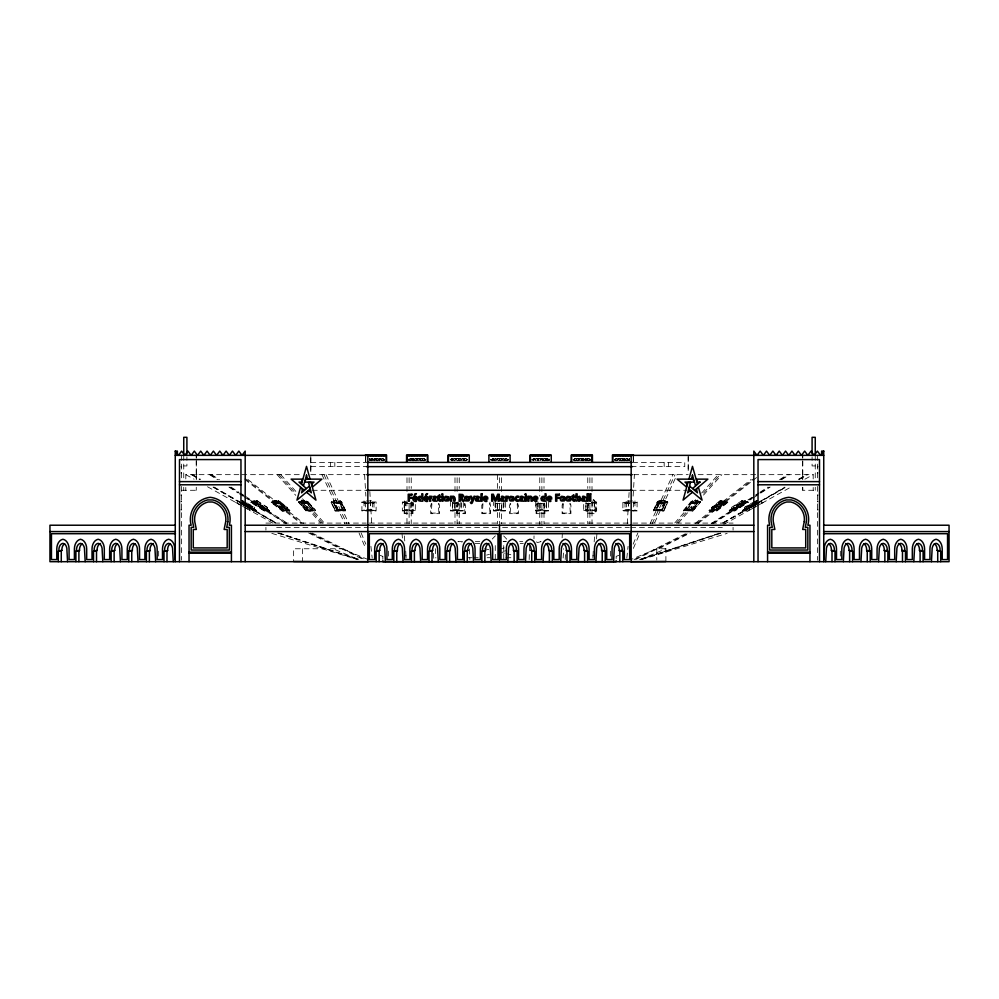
<?xml version="1.0" encoding="UTF-8"?>
<svg xmlns="http://www.w3.org/2000/svg" width="999" height="999" viewBox="0 0 999 999"><rect width="100%" height="100%" fill="white"/><g stroke="black" fill="none" stroke-linecap="round" stroke-linejoin="round"><path stroke-width="0.75" stroke-dasharray="5 3.75" d="M185.789 490.284L185.802 487.437M185.814 478.921L185.814 474.662L238.798 474.662M181.618 490.284L196.266 490.284L196.266 487.437M196.279 478.921L196.279 474.662L199.675 474.662M310.776 471.69L310.801 455.344L310.801 472.052M802.697 474.662L802.721 459.802M802.734 458.316L802.734 455.344L802.734 479.645M529.17 559.577L529.545 545.566M533.966 538.773L534.04 535.889M562.125 537.787L562.375 533.116M563.161 558.016L563.661 548.676M565.197 559.577L565.534 553.346M627.272 523.713L629.158 491.52M633.129 496.128L634.39 474.662M592.869 558.104L593.094 555.157M594.168 541.883L594.88 533.041M596.515 538.936L596.99 533.041M626.81 558.104L628.071 546.303M331.131 502.322L341.421 501.96L345.354 510.914L335.127 510.914L331.131 502.322L341.371 502.322L345.354 510.914M345.567 510.676L341.633 501.71L331.343 502.085L341.571 502.085L345.567 510.676L335.339 510.676L331.181 501.96M333.654 503.359L333.716 500.861L339.86 500.861C342.307 506.281 346.94 512.687 336.788 510.102L333.654 503.359L339.797 503.359L342.932 510.102M333.866 503.121L333.916 500.624L340.06 500.624C342.52 506.043 347.153 512.437 337 509.852L333.866 503.121L340.01 503.121L343.144 509.852M335.127 510.914L345.417 510.539M335.339 510.676L331.393 501.71M336.788 510.102L337.05 507.367L333.916 500.624M339.797 503.359L339.86 500.861M340.01 503.121L340.06 500.624M369.68 459.24L369.68 458.354M371.728 458.354L369.78 460.889M371.616 460.889L371.453 459.777L369.78 459.053M372.602 458.354L372.29 459.003L372.327 458.354M372.327 460.664L374.413 458.591L372.427 460.889M374.263 460.889L374.101 459.777L372.327 458.828M374.975 459.24L374.975 458.354M377.023 458.354C375.137 461.438 374.737 460.402 376.748 458.354M376.91 460.889L377.023 460.189M377.897 458.354L377.585 459.003L377.622 458.354M379.57 460.889L379.395 459.777L377.622 458.828M380.269 458.354L380.269 459.24M382.317 458.354C381.606 460.477 379.258 461.151 382.043 458.354M382.317 460.189L382.217 460.889M382.917 458.354L383.191 459.652L384.69 460.189M410.239 458.354L409.965 459.652L408.304 460.377M410.139 460.889L410.239 460.189M411.113 458.354L410.801 459.003L410.839 458.354M410.839 460.664L412.924 458.591L410.951 460.889M412.787 460.889L412.612 459.777L410.839 458.828M413.499 459.24L413.499 458.354M415.534 458.354L413.598 460.889M415.434 460.889L415.534 460.189M416.421 458.354L416.108 459.003L416.146 458.354M418.082 460.889L417.919 459.777L416.146 458.828M418.793 458.354L419.068 459.652L420.729 460.377M420.841 458.354C420.129 460.477 417.769 461.151 420.567 458.354M420.841 460.189L420.729 460.889M421.441 458.354L423.376 460.889M423.489 460.664L421.715 458.354M424.363 458.354L424.051 459.003L424.088 458.354M451.748 458.354L450.724 459.927L451.635 460.377M451.635 460.889L451.748 460.189M452.622 458.354L452.31 459.003L452.347 458.354M454.283 460.889L454.12 459.777L452.347 458.828M454.995 458.354C455.706 460.477 458.066 461.151 455.269 458.354M457.043 458.354C456.331 460.477 453.971 461.151 456.768 458.354M457.642 458.354L459.59 460.889M459.69 460.664L457.917 458.354M460.289 458.354C461.001 460.477 463.361 461.151 460.564 458.354M460.289 460.664L462.375 458.591L460.402 460.889M464.885 460.889L462.937 458.354M464.985 458.354L463.049 460.889M464.985 460.664L463.211 458.354M467.145 459.627L465.596 458.354M465.596 458.766L465.871 458.354M492.582 458.354L492.307 459.652L490.809 460.189M492.47 460.889L492.307 459.777L490.809 459.24M493.456 458.354L493.144 459.003L493.181 458.354M493.181 460.664L495.267 458.591L493.281 460.889M495.117 460.889L494.955 459.777L493.181 458.828M495.791 459.003C498.376 459.403 497.577 461.963 495.829 458.354M497.877 458.354C497.165 460.477 494.805 461.151 497.602 458.354M498.476 458.354L500.412 460.889M500.524 460.664L498.751 458.354M501.123 458.354C501.835 460.477 504.195 461.151 501.398 458.354M501.086 460.427L503.209 458.591L501.236 460.889M505.719 460.889L503.771 458.354M505.819 458.354L503.883 460.889M505.819 460.664L503.733 459.003M506.693 458.354L506.393 459.003L506.418 458.354M531.967 459.777L533.778 458.591L531.967 460.189M533.641 460.889L533.466 459.777L531.967 459.24M534.315 459.003C536.9 459.403 536.101 461.963 534.34 458.354M536.388 458.354C535.676 460.477 533.329 461.151 536.113 458.354M537 458.354L538.936 460.889M539.048 460.664L537.275 458.354M539.647 458.354C540.359 460.477 542.707 461.151 539.922 458.354M541.695 458.354C540.983 460.477 538.623 461.151 541.421 458.354M544.23 460.889L542.295 458.354M544.343 458.354L542.395 460.889M544.343 460.664L542.257 459.003M545.217 458.354L544.905 459.003L544.942 458.354M544.942 460.189L545.042 460.889M544.942 460.601L546.715 458.354M546.99 458.766L545.042 460.377M546.878 460.889L546.715 459.777L544.942 458.828M549.537 460.377L547.864 459.652L547.589 458.354M574.912 458.354L574.637 459.652L573.139 460.189M574.8 460.889L574.637 459.777L573.139 459.24M575.511 458.354L577.459 460.889M577.559 460.664L575.786 458.354M578.159 458.354C578.871 460.477 581.231 461.151 578.433 458.354M579.932 458.354L578.121 460.839L578.159 460.189M580.806 458.354L582.754 460.889M582.854 458.354L580.918 460.889M582.854 460.664L581.081 458.354M583.741 458.354L583.428 459.003L583.466 458.354M583.466 460.189L583.566 460.889M583.566 460.377L585.539 458.591L585.501 459.24M585.402 460.889L585.239 459.777L583.466 458.828M588.049 460.889L586.113 458.354M588.161 458.354L586.213 460.889M588.161 460.664L586.076 459.003M589.035 458.354L588.723 459.003L588.761 458.354M588.761 460.189L588.861 460.889M615.971 460.889L615.809 459.777L614.31 459.24M616.683 458.354C617.394 460.477 619.742 461.151 616.957 458.354M618.618 459.053L616.645 460.839L616.683 460.189M618.731 459.24L618.731 458.354M619.33 458.354L621.266 460.889M621.378 458.354L619.43 460.889M621.378 460.664L619.605 458.354M622.252 458.354L621.94 459.003L621.977 458.354M621.977 460.189L622.09 460.889M622.09 460.377L624.063 458.591L624.025 459.24M621.977 458.828L623.751 459.777L623.925 460.889M626.573 460.889L624.625 458.354M626.673 458.354L624.737 460.889M626.673 460.664L624.587 459.003M627.547 458.354L627.247 459.003L627.272 458.354M627.384 460.889L629.358 458.591L629.32 459.24M629.22 460.889L629.045 459.777L627.272 458.828M306.044 510.964L298.439 502.01L307.617 502.01L315.322 510.589L306.044 510.964L315.222 510.964M312.762 507.667L312.662 510.152L307.155 510.152L301.099 503.409L301.411 500.674L306.918 500.674L312.962 507.417L312.862 509.915L307.255 509.777L307.255 507.667L301.198 500.924L306.705 500.924L315.534 510.352L307.817 501.773L298.651 501.773L306.356 510.352L315.534 510.352M312.662 510.152L306.606 503.409L306.705 500.924M307.817 501.773L298.539 502.135M315.434 510.726L306.356 510.352M307.155 510.152L307.467 507.417L301.411 500.674M278.871 502.135L271.378 502.135L279.008 501.773L289.922 510.352L289.56 510.964L282.068 510.964L271.166 502.372L278.808 502.01L289.772 510.726L282.28 510.726L271.316 502.01M273.976 503.409L274.325 500.674L278.821 500.674L287.387 507.417L287.025 510.152L282.53 510.152L273.976 503.409L278.471 503.409L287.025 510.152M271.166 502.372L279.008 501.773M278.471 503.409L278.821 500.674M282.068 510.964L289.71 510.589M282.28 510.726L289.922 510.352M282.53 510.152L282.892 507.417L274.325 500.674M633.141 544.168L637.861 532.966M633.378 548.376L639.972 532.966M653.433 510.676L657.367 501.71L667.607 501.71L657.429 502.085L653.433 510.676L663.661 510.676L667.819 501.96L657.579 501.96L653.583 510.539L663.873 510.914L667.819 501.96M653.646 510.914L657.579 501.96M658.94 500.624C656.48 506.043 651.847 512.437 662 509.852L665.134 503.121L665.084 500.624L658.94 500.624L658.99 503.121L655.856 509.852M659.14 500.861C656.693 506.281 652.06 512.687 662.212 510.102L665.346 503.359L665.284 500.861L659.14 500.861L659.203 503.359L656.068 510.102M650.037 523.838L672.951 474.662M652.122 523.838L675.024 474.662M654.682 522.639L677.035 474.662M665.084 500.624L661.95 507.367L662.212 510.102M665.284 500.861L662.15 507.604L662.15 509.727L656.018 509.727L659.14 502.984L665.284 502.984L662.15 509.727M663.661 510.676L667.607 501.71M371.728 460.601L369.78 459.465L369.955 458.354M371.453 458.354L369.68 460.664M376.91 460.377L375.075 459.465L375.249 458.354M377.734 460.889L379.67 458.354M383.029 460.889L384.69 459.652M409.965 458.354L409.965 459.24L408.304 459.965M415.434 460.377L413.598 459.465L413.761 458.354M415.259 458.354L413.499 460.664M416.246 460.889L418.194 458.354M421.541 460.889L423.489 458.354M424.2 460.889L425.861 459.652M451.473 458.354L450.724 459.515L451.748 460.601M452.447 460.889L454.395 458.354M457.754 460.889L459.69 458.354M464.71 458.354L462.937 460.664M465.696 460.889L467.145 459.802M492.307 458.354L492.307 459.24L490.809 459.777M498.588 460.889L500.524 458.354M505.544 458.354L503.771 460.664M506.53 460.889L508.191 459.652M537.1 460.889L539.048 458.354M544.068 458.354L542.295 460.664M549.537 459.965L547.864 459.24L547.864 458.354M547.702 460.889L549.537 459.465M574.637 458.354L574.637 459.24L573.139 459.777M575.624 460.889L577.559 458.354M582.579 458.354L580.806 460.664M583.466 460.601L585.402 459.053M587.887 458.354L586.113 460.664M588.761 460.601L590.696 459.053M621.103 458.354L619.33 460.664M621.977 460.601L623.925 459.053M626.398 458.354L624.625 460.664M250.799 502.372L256.493 501.773L269.668 510.726L264.373 510.726L250.986 502.01L256.281 502.01L269.455 510.964L264.161 510.964L250.799 502.372L256.106 502.372L269.455 510.964M264.161 509.915L253.671 503.171L253.858 500.674L257.03 500.674L267.52 507.417L267.133 510.152L263.961 510.152L264.335 507.417M256.643 503.409L256.83 500.924L253.646 500.924L253.471 503.409L256.643 503.409L267.133 510.152M257.03 500.674L256.855 503.171L253.671 503.171M264.161 510.964L269.842 510.352M242.582 503.409L242.982 500.674L241.346 500.674M247.839 504.42L253.034 507.417L252.635 510.152L254.27 510.152L254.683 507.417L244.28 501.423M244.805 505.956L253.496 510.964L256.431 510.589M240.047 502.859L253.709 510.726L256.643 510.352L253.496 510.964M235.539 502.36L250.961 510.939M237.387 503.384L237.6 500.899L249.713 507.642L249.5 510.127M380.544 458.354L380.382 459.465L382.217 460.377M383.191 458.354L383.191 459.24L384.69 459.777M419.068 458.354L420.879 460.427M549.537 459.053L547.589 460.664M578.271 460.377L579.932 459.652L580.207 458.354M588.861 460.377L590.696 459.465M616.783 460.377L618.618 459.465L618.456 458.354M629.22 459.053L627.272 460.664M686.238 507.667L686.338 510.152L691.845 510.152L697.901 503.409L697.589 500.674L692.082 500.674L686.038 507.417L686.138 509.915L691.745 509.777L691.745 507.667M683.466 510.352L691.183 501.773L700.349 501.773L692.644 510.352L683.466 510.352L692.744 510.726L700.561 502.01L692.956 510.964L683.678 510.589L692.956 510.964M683.566 510.726L692.295 500.924L697.801 500.924L697.801 503.034L691.645 509.915M683.778 510.964L691.483 502.372L700.661 502.372M674.762 522.939L696.478 498.801M701.648 493.056L718.206 474.662M686.338 510.152L692.394 503.409L697.901 503.409M676.66 522.939L697.352 499.95M703.558 493.056L720.104 474.662M697.589 500.674L691.533 507.417L691.845 510.152M678.333 523.039L698.388 500.761M703.496 495.079L721.865 474.662M492.295 538.998L495.379 535.814M720.179 500.674L711.613 507.417L711.975 510.152L716.47 510.152L725.024 503.409L724.675 500.674L720.179 500.674L720.529 503.409L725.024 503.409M724.887 503.034L720.391 503.034L711.763 509.915L716.32 509.777L724.887 503.034L724.887 500.924L720.391 500.924L711.825 507.667L711.825 509.777M727.684 502.01L716.72 510.726L709.228 510.726L720.192 502.01L727.834 502.372L716.932 510.964L709.44 510.964L709.078 510.352L719.992 501.773L727.622 502.135L720.129 502.135M709.44 510.964L720.341 502.372L727.834 502.372M711.975 510.152L720.529 503.409M724.675 500.674L716.108 507.417L716.47 510.152M724.887 500.924L716.32 507.667L716.32 509.777M716.258 509.915L724.824 503.171L720.329 503.171M709.078 510.352L716.57 510.352L727.484 501.773M695.279 523.326L751.148 479.445M696.877 523.326L753.958 478.484M698.264 523.339L751.698 481.356M752.909 480.394L756.555 477.534M384.69 459.24L382.917 460.664M425.861 459.24L424.088 460.664M508.191 459.24L506.418 460.664M614.31 459.777L615.809 459.24L615.809 458.354M614.31 460.189L615.809 459.652L616.083 458.354M734.839 509.915L745.329 503.171L745.142 500.674L741.97 500.674L731.48 507.417L731.867 510.152L735.039 510.152L734.665 507.417M731.867 510.152L742.357 503.409L745.529 503.409L745.354 500.924L742.17 500.924L731.693 507.667L731.693 509.777M729.158 510.352L742.507 501.773L747.814 501.773L748.201 502.372L734.839 510.964L729.357 510.589L742.719 502.01L748.014 502.01L734.627 510.726L729.158 510.352L734.452 510.352L747.814 501.773M729.332 510.726L745.142 500.674M729.545 510.964L742.894 502.372L748.201 502.372M745.354 500.924L731.655 509.915L734.864 509.777L745.354 503.034L742.17 503.034L742.17 500.924M711.088 523.588L753.733 496.228M755.032 495.392L758.903 492.907M760.202 492.082L767.956 487.1M779.582 479.645L787.337 474.662M712.262 523.588L758.79 493.731M760.077 492.907L769.13 487.1M780.756 479.645L788.511 474.662M713.236 523.563L752.16 498.588M753.446 497.764L770.167 487.037M781.73 479.62L789.447 474.662M754.72 501.423L744.317 507.417L744.73 510.152L746.365 510.152L745.966 507.417L751.161 504.42M757.866 500.924L756.218 500.924L744.53 507.667L744.53 509.777M752.459 503.671L756.355 501.423M751.373 504.67L746.166 507.667L746.166 509.777L744.517 509.915L756.218 503.034L757.866 503.034L745.104 510.352L742.357 510.352L742.769 510.964L745.504 510.964L754.195 505.956M752.672 503.921L756.568 501.673M742.357 510.352L754.769 503.196M754.72 503.546L744.317 509.54L745.966 509.54M753.733 504.158L742.557 510.726L745.291 510.726L758.953 502.859M754.969 503.571L757.467 502.01M742.769 510.964L753.933 504.52M755.182 503.808L757.667 502.372M744.73 510.152L757.654 502.797L756.018 502.797L756.018 500.674L757.654 500.674M742.569 510.589L745.304 510.589L751.51 507.017M752.759 506.306L756.48 504.158M755.444 505.244L759.165 503.096M722.639 522.902L759.165 501.898M760.514 501.123L784.864 487.112M798.388 479.333L806.505 474.662M723.313 522.902L754.432 505.007M755.781 504.233L785.539 487.112M799.063 479.333L807.18 474.662M723.588 522.989L751.211 507.105M752.547 506.331L756.58 504.02M757.916 503.246L786.113 487.025M799.537 479.308L807.592 474.662M723.713 524.487L791.495 486.75M804.907 479.195L813.186 474.662L813.186 478.921M634.065 559.577L687.012 532.966M635.689 559.577L688.835 532.929M658.753 548.763L690.396 532.942M665.896 561.475L665.896 548.763L640.322 559.577L720.766 533.016M665.896 548.763L656.78 548.763L630.819 559.577M618.831 555.344L616.158 556.381L616.158 560.739M467.145 459.39L465.596 460.664M639.497 559.577L719.842 533.016M640.983 559.577L721.453 533.016M641.483 559.577L727.172 533.366M501.623 548.576L504.183 547.927M486.563 555.082L489.435 554.37M536.738 542.719L541.071 541.645L536.763 541.645M503.009 551.436L505.806 550.749M310.801 462.387L366.396 462.387M632.604 462.387L684.752 462.387L684.752 466.633L632.604 466.633M183.741 465.934L186.913 465.934L186.913 456.868M815.259 465.934L812.087 465.934L812.087 456.868M180.981 466.308L181.618 466.308M817.382 466.308L818.019 466.308M310.801 466.633L366.396 466.633M180.981 466.908L181.618 466.908M817.382 466.908L818.019 466.908M180.981 472.627L181.618 472.627M817.382 472.627L818.019 472.627M180.981 473.201L181.618 473.201M817.382 473.201L818.019 473.201M241.721 474.662L300.824 474.662M310.764 474.662L365.284 474.662M633.716 474.662L688.236 474.662M698.176 474.662L757.279 474.662M760.202 474.662L813.186 474.662M312.262 490.284L367.832 490.284M631.168 490.284L686.738 490.284M802.734 487.437L802.734 490.284L817.382 490.284M180.981 494.892L181.618 494.892M817.382 494.892L818.019 494.892M180.981 495.504L181.618 495.504M817.382 495.504L818.019 495.504M241.134 500.924L242.782 500.924L254.47 507.667L254.47 509.777M274.113 503.034L278.609 503.034L287.237 509.915L282.68 509.777L274.113 503.034L274.113 500.924L278.609 500.924L287.175 507.667L287.175 509.777M366.583 500.899L374.001 500.899L374.001 510.139L366.583 510.139M632.417 500.899L624.999 500.899L624.999 510.139L632.417 510.139M180.981 501.211L181.618 501.211M817.382 501.211L818.019 501.211M180.981 501.785L181.618 501.785M817.382 501.785L818.019 501.785M366.158 501.998L361.913 501.998L361.913 510.951L376.123 510.951L376.123 501.998L368.269 501.998M405.182 501.998L402.347 501.998L402.347 510.951L415.322 510.951L415.322 502.36M593.818 501.998L596.653 501.998L596.653 510.951L583.678 510.951L583.678 502.36M630.731 501.998L622.877 501.998L622.877 510.951L637.087 510.951L637.087 501.998L632.842 501.998M700.561 502.01L691.483 502.372M251.011 502.135L256.306 502.135M700.461 502.135L691.183 501.773M742.694 502.135L747.989 502.135M298.339 502.372L307.517 502.372M361.913 502.36L366.158 502.36M369.692 502.36L376.123 502.36M402.347 502.36L407.555 502.36M452.709 502.36L460.951 502.36M591.445 502.36L596.653 502.36M622.877 502.36L629.308 502.36M632.842 502.36L637.087 502.36M657.629 502.322L667.869 502.322M242.982 502.797L241.346 502.797L254.27 510.152M257.03 502.797L253.858 502.797L264.335 509.54L267.52 509.54M741.97 500.674L741.97 502.797L745.142 502.797L734.665 509.54L731.48 509.54M247.627 504.67L252.834 507.667L252.834 509.777L254.483 509.915L242.782 503.034L241.134 503.034L253.896 510.352M256.83 503.034L253.646 503.034L264.136 509.777L267.345 509.915L253.646 500.924M301.198 500.924L301.198 503.034L306.705 503.034L312.862 509.915M366.583 503.021L374.001 503.021M404.47 503.021L407.018 503.021M410.664 503.021L413.211 503.021L413.211 510.139L404.47 510.139L404.47 500.899M456.093 503.021L458.828 503.021L458.828 510.139M591.982 503.021L594.53 503.021M624.999 503.021L632.417 503.021M692.295 500.924L692.295 503.034L697.801 503.034M278.671 503.171L274.176 503.171L282.742 509.915M301.298 503.171L306.805 503.171L306.918 500.674M658.99 503.121L665.134 503.121M697.702 503.171L692.195 503.171L692.082 500.674M745.329 503.171L741.97 502.797M301.099 503.409L306.606 503.409M364.036 503.396L374.001 503.396M404.47 503.396L413.211 503.396M452.472 503.396L461.188 503.396M495.479 503.396L503.521 503.396M537.812 503.396L546.528 503.396M585.789 503.396L594.53 503.396M624.999 503.396L634.964 503.396M659.203 503.359L665.346 503.359M412.962 504.895L412.225 504.895A4.995 4.995 0 0 0 412.437 503.546M404.77 505.469L405.644 505.469L405.344 504.133A4.421 4.421 0 0 1 405.881 501.236M544.318 505.469L543.444 505.469L543.756 504.133A4.421 4.421 0 0 0 543.806 503.533M587.774 505.469L588.661 505.469L588.349 504.133A4.421 4.421 0 0 1 588.299 503.533M180.981 509.403L181.618 509.403M253.034 509.54L254.683 509.54L244.28 503.546M817.382 509.403L818.019 509.403M336.85 509.727L342.982 509.727L339.86 502.984L333.716 502.984L336.85 509.727L336.85 507.604L333.716 500.861M366.583 509.765L374.001 509.765M404.47 509.765L413.211 509.765M452.472 509.765L461.188 509.765M495.479 509.765L503.521 509.765M537.812 509.765L546.528 509.765M585.789 509.765L594.53 509.765M624.999 509.765L632.417 509.765M180.981 509.989L181.618 509.989M817.382 509.989L818.019 509.989M335.389 510.302L345.617 510.302M653.383 510.302L663.611 510.302M264.335 510.589L269.643 510.589M361.913 510.576L376.123 510.576M402.347 510.576L415.322 510.576M450.362 510.576L463.299 510.576M493.356 510.576L505.644 510.576M535.701 510.576L548.638 510.576M583.678 510.576L596.653 510.576M622.877 510.576L637.087 510.576M653.583 510.539L663.873 510.914M709.29 510.589L716.932 510.964M729.357 510.589L734.665 510.589M253.709 510.726L256.443 510.726L245.267 504.158M587.774 513.086L595.392 513.086L594.817 504.133A4.421 4.421 0 0 0 593.081 499.9M265.921 523.089L366.233 523.089M369.355 523.089L629.645 523.089M632.767 523.089L733.079 523.089M276.648 527.36L368.294 527.36M369.705 527.36L499.5 527.36M502.584 527.36L629.295 527.36M630.706 527.36L722.352 527.36M503.521 541.333L506.168 541.333M462.574 541.645L457.929 541.645L461.938 542.644M475.287 541.645L479.745 541.645M503.121 541.645L506.143 541.645M519.705 541.645L522.727 541.645M475.112 543.456L479.782 543.456M520.217 543.456L523.326 543.456M405.731 551.123L406.069 558.666M593.269 551.123L592.931 558.666M467.657 557.717L472.165 557.717M473.663 557.717L478.159 557.717M487.15 557.717L490.147 557.717M505.856 557.717L512.087 557.717M501.623 552.472L504.545 553.196M505.993 553.558L511.838 555.007M484.627 548.651L488.736 549.675M271.828 533.366L357.517 559.577M277.547 533.016L358.017 559.577M279.158 533.016L359.503 559.577M278.234 533.016L358.641 559.577L333.104 548.763M467.145 460.039L465.559 458.591M368.181 559.577L342.22 548.763L293.631 548.763L293.631 561.475M380.169 555.344L382.829 556.406M308.604 532.942L340.247 548.763M310.165 532.929L363.311 559.577M311.988 532.966L364.935 559.577M185.814 474.662L194.093 479.195M207.505 486.75L275.287 524.487M192.495 474.662L200.612 479.333M214.136 487.112L238.486 501.123M239.835 501.898L276.361 522.902M191.82 474.662L199.937 479.333M213.461 487.112L243.219 504.233M244.568 505.007L275.687 522.902M191.408 474.662L199.513 479.333M213.049 487.112L238.749 501.898M240.097 502.672L275.262 522.902M242.645 501.423L246.541 503.671M242.432 501.673L246.328 503.921M244.231 503.196L256.643 510.352M241.533 502.01L244.031 503.571M241.333 502.372L243.818 503.808M245.067 504.52L256.231 510.964M242.52 504.158L246.241 506.306M247.49 507.017L253.696 510.589M239.835 503.096L243.556 505.244M211.663 474.662L219.418 479.645M231.044 487.1L238.798 492.082M240.097 492.907L243.968 495.392M245.267 496.228L287.912 523.588M210.489 474.662L218.244 479.645M229.87 487.1L238.923 492.907M240.21 493.731L286.738 523.588M209.553 474.662L217.307 479.645M228.933 487.1L237.987 492.907M239.273 493.731L243.144 496.228M244.443 497.052L285.801 523.588M256.83 500.924L267.307 507.667L267.307 509.777M253.858 500.674L269.668 510.726M251.186 501.773L264.548 510.352M614.31 459.652L616.083 460.601M573.139 459.652L574.912 460.601M531.967 459.652L533.741 460.601M508.191 459.777L506.418 458.828M508.191 460.189L506.393 458.591M490.809 459.652L492.582 460.601M425.861 459.777L424.088 458.828M425.861 460.189L424.051 458.591M278.659 502.372L289.56 510.964M247.852 479.445L303.721 523.326M274.113 500.924L282.68 507.667L282.68 509.777M245.042 478.484L302.123 523.326M244.867 479.445L300.724 523.326M271.516 501.773L282.43 510.352M503.683 535.939L506.768 539.173M280.794 474.662L297.352 493.056M302.522 498.801L324.238 522.939M278.896 474.662L295.442 493.056M301.648 499.95L322.34 522.939M277.135 474.662L295.754 495.354M300.924 501.098L320.579 522.939M301.198 503.034L307.355 509.915M298.439 502.01L306.256 510.726M590.696 459.965L588.761 458.828M590.696 460.377L588.723 458.591M577.285 458.354L575.511 460.664M538.773 458.354L537 460.664M500.249 458.354L498.476 460.664M459.415 458.354L457.642 460.664M454.12 458.354L452.347 460.664M423.214 458.354L421.441 460.664M417.919 458.354L416.146 460.664M413.598 459.053L415.534 460.601M410.139 460.377L408.304 459.465M408.304 459.053L410.239 460.601M380.382 459.053L382.355 460.427M379.395 458.354L377.622 460.664M375.075 459.053L377.023 460.601M763.461 502.36L748.039 510.939M761.613 503.384L761.4 500.899L749.287 507.642L749.5 510.127M629.32 460.601L627.247 458.591M585.501 460.601L583.428 458.591M546.99 460.601L544.905 458.591M495.229 460.601L493.144 458.591M454.395 460.601L452.31 458.591M418.194 460.601L416.108 458.591M412.887 460.601L410.801 458.591M379.67 460.601L377.585 458.591M374.375 460.601L372.29 458.591M326.049 474.662L348.963 523.838M323.976 474.662L346.878 523.838M321.965 474.662L344.867 523.838M359.028 532.966L365.622 548.376M361.139 532.966L365.859 544.168M629.32 458.354L629.358 459.003M624.025 458.354L624.063 459.003M621.94 458.591L624.063 460.427M585.501 458.354L585.539 459.003M546.99 458.354L547.027 459.003M533.741 458.354L533.778 459.003M503.171 458.354L503.209 459.003M495.229 458.354L495.267 459.003M462.337 458.354L462.375 459.003M412.887 458.354L412.924 459.003M374.375 458.354L374.413 459.003M370.929 546.303L372.19 558.104M404.358 535.988L404.832 541.883M405.906 555.157L406.131 558.104M402.01 533.041L402.485 538.936M369.842 491.52L371.728 523.713M364.61 474.662L365.871 496.128M435.339 548.676L435.839 558.016M433.466 553.346L433.803 559.577M469.555 549.025L469.83 559.577M813.198 487.437L813.211 490.284M802.721 474.662L802.721 478.921M688.199 455.344L688.224 471.69M196.266 458.316L196.266 455.344L196.266 479.645M196.279 459.802L196.303 474.662M840.334 551.123L840.334 558.666M817.382 455.344L817.382 481.393M817.382 486.401L817.382 560.189M815.259 455.344L815.259 479.632M815.259 487.237L815.259 490.284M802.734 487.237L802.734 490.284M756.218 500.924L756.218 503.034M734.864 507.667L734.864 509.777M733.079 527.322L733.079 530.157M720.391 500.924L720.391 503.034M688.199 456.855L688.199 472.052M668.406 462.387L668.406 466.633M664.173 462.387L664.173 466.633M656.78 548.763L656.78 560.064M634.964 500.899L634.964 510.139M633.603 456.518L633.603 462.387M633.478 501.998L633.478 510.951M633.216 456.58L633.216 462.062M628.608 500.899L628.608 510.139M626.485 501.998L626.485 510.951M610.551 551.123L610.551 558.666M594.53 500.899L594.53 510.139L585.789 510.139L585.789 503.021M594.268 501.998L594.268 510.951M592.157 500.899L592.157 510.139M592.007 477.734L592.007 493.056M592.007 502.247L592.007 523.713M589.885 477.734L589.885 488.461M589.885 503.783L589.885 523.713M588.174 503.021L588.174 510.139M587.774 477.734L587.774 488.461M587.774 503.783L587.774 523.713M586.051 501.998L586.051 510.951M548.638 502.36L548.638 510.951L535.701 510.951L535.701 502.36M546.528 503.021L546.528 510.139L537.812 510.139L537.812 503.021M546.291 501.998L546.291 510.951M544.168 503.021L544.318 513.086L536.713 513.086L537.275 504.133A4.421 4.421 0 0 1 537.225 503.533M544.005 477.734L544.005 488.461M544.005 503.783L544.005 523.713M541.883 477.734L541.883 494.592M541.883 503.783L541.883 525.237M540.172 503.021L540.172 510.139M539.76 477.734L539.76 496.128M539.76 503.783L539.76 525.237M538.049 501.998L538.049 510.951M505.644 502.36L505.644 510.951L493.356 510.951L493.356 502.36M503.946 501.998L503.946 510.951M503.733 545.566L503.733 561.688M503.521 503.021L503.521 510.139L495.479 510.139L495.479 503.021M501.835 503.021L501.835 510.139M501.623 477.697L501.623 494.38M501.623 505.107L501.623 523.688M499.5 477.697L499.5 488.461M499.5 503.783L499.5 523.713M497.377 474.662L497.377 488.461M497.377 503.783L497.377 523.713M497.165 503.021L497.165 510.139M495.267 545.566L495.267 561.688M495.054 501.998L495.054 510.951M463.299 502.36L463.299 510.951L450.362 510.951L450.362 502.36M461.188 503.021L461.188 510.139L452.472 510.139L452.472 503.021M460.951 501.998L460.951 510.951M459.24 477.734L459.24 488.461M459.24 503.783L459.24 523.713M457.117 477.734L457.117 493.056M457.117 502.247L457.117 523.713M454.995 477.734L454.995 494.592M454.995 503.783L454.995 523.713M454.832 503.021L454.832 510.139M452.709 501.998L452.709 510.951M412.949 501.998L412.962 513.661L404.183 513.661L404.183 504.895L404.92 504.895A4.995 4.995 0 0 1 405.756 500.374M411.226 477.734L411.226 488.461M411.226 502.247L411.226 523.713M410.826 503.021L410.826 510.139M409.115 477.734L409.115 488.461M409.115 503.783L409.115 523.713M406.993 477.734L406.993 493.056M406.843 500.899L406.993 523.713M404.732 501.998L404.77 513.086L412.387 513.086L411.813 504.133A4.421 4.421 0 0 0 411.538 501.773M388.449 551.123L388.449 558.666M382.842 556.393L382.842 559.29M372.515 501.998L372.515 510.951M370.392 500.899L370.392 510.139M365.784 456.58L365.784 462.062M365.397 456.518L365.397 462.387M365.522 501.998L365.522 510.951M364.036 500.899L364.036 510.139M334.827 462.387L334.827 466.633M330.594 462.387L330.594 466.633M302.622 548.763L302.622 561.475M278.609 500.924L278.609 503.034M265.921 527.322L265.921 530.157M264.136 507.667L264.136 509.777M242.782 500.924L242.782 503.034M196.266 487.237L196.266 490.284M183.741 455.344L183.741 479.632M183.741 487.237L183.741 490.284M181.618 455.344L181.618 481.393M181.618 486.401L181.618 560.189M158.666 551.123L158.666 558.666M593.431 499.425A4.995 4.995 0 0 1 595.242 504.895L595.978 504.895L595.978 513.661L587.2 513.661L587.2 504.895L587.936 504.895A4.995 4.995 0 0 1 587.724 503.546M563.224 503.533A4.421 4.421 0 0 0 563.286 504.133L562.712 513.086L570.329 513.086L569.755 504.133A4.421 4.421 0 0 0 569.805 503.533M517.27 503.533A4.421 4.421 0 0 1 517.22 504.133L517.794 513.086L510.177 513.086L510.751 504.133A4.421 4.421 0 0 1 510.689 503.533M510.114 503.546A4.995 4.995 0 0 0 510.327 504.895L509.59 504.895L509.59 513.661L518.369 513.661L518.369 504.895L517.644 504.895A4.995 4.995 0 0 0 517.857 503.546M562.649 503.546A4.995 4.995 0 0 0 562.862 504.895L562.125 504.895L562.125 513.661L570.904 513.661L570.904 504.895L570.179 504.895A4.995 4.995 0 0 0 570.392 503.546M536.65 503.546A4.995 4.995 0 0 0 536.863 504.895L536.126 504.895L536.126 513.661L544.905 513.661L544.905 504.895L544.168 504.895A4.995 4.995 0 0 0 544.38 503.546M489.885 502.197A4.995 4.995 0 0 1 489.835 504.895L490.571 504.895L490.571 513.661L481.793 513.661L481.793 504.895L482.517 504.895A4.995 4.995 0 0 1 482.305 503.546M431.818 503.533A4.421 4.421 0 0 0 431.868 504.133L431.293 513.086L438.911 513.086L438.336 504.133A4.421 4.421 0 0 0 438.399 503.533M438.973 503.546A4.995 4.995 0 0 1 438.761 504.895L439.498 504.895L439.498 513.661L430.719 513.661L430.719 504.895L431.456 504.895A4.995 4.995 0 0 1 431.243 503.546M482.892 503.533A4.421 4.421 0 0 0 482.942 504.133L482.367 513.086L489.985 513.086L489.41 504.133A4.421 4.421 0 0 0 489.473 503.533M464.972 503.546A4.995 4.995 0 0 1 464.76 504.895L465.497 504.895L465.497 513.661L456.718 513.661L456.718 504.895L457.455 504.895A4.995 4.995 0 0 1 457.392 502.197M458.154 501.773A4.421 4.421 0 0 0 457.879 504.133L457.305 513.086L464.922 513.086L464.348 504.133A4.421 4.421 0 0 0 464.398 503.533M658.94 502.747L655.806 509.49L661.95 509.49L665.084 502.747L658.94 502.747M692.082 502.797L686.038 509.54L691.533 509.54L697.589 502.797L692.082 502.797M720.179 502.797L711.613 509.54L716.108 509.54L724.675 502.797L720.179 502.797M278.821 502.797L274.325 502.797L282.892 509.54L287.387 509.54L278.821 502.797M306.918 502.797L301.411 502.797L307.467 509.54L312.962 509.54L306.918 502.797M340.06 502.747L333.916 502.747L337.05 509.49L343.194 509.49L340.06 502.747"/><path stroke-width="1.5" d="M516.783 551.123L516.483 550.237A6.294 4.446 -90 0 0 512.475 543.344A6.294 4.446 -90 0 0 508.466 550.237L507.829 561.688M534.403 551.123L531.106 550.237A6.294 4.446 -90 0 0 527.722 543.493M552.022 551.123L548.726 550.237A6.294 4.446 -90 0 0 545.953 543.768M569.642 551.123L566.346 550.237A6.294 4.446 90 0 0 562.961 543.493M587.262 551.123L583.965 550.237A6.294 4.446 90 0 0 581.193 543.768M604.882 551.123L601.585 550.237A6.294 4.446 90 0 0 598.813 543.768M622.502 551.123L622.202 550.237A6.294 4.446 -90 0 0 618.194 543.344A6.294 4.446 -90 0 0 614.185 550.237L613.548 561.688M834.664 551.123L831.368 550.237A6.294 4.446 90 0 0 828.596 543.768M852.284 551.123L848.988 550.237A6.294 4.446 90 0 0 845.604 543.493M869.904 551.123L869.605 550.237A6.294 4.446 -90 0 0 865.596 543.344A6.294 4.446 -90 0 0 861.588 550.237L860.951 561.688M887.524 551.123L887.224 550.237A6.294 4.446 -90 0 0 883.216 543.344A6.294 4.446 -90 0 0 879.207 550.237L878.571 561.688M905.144 551.123L904.844 550.237A6.294 4.446 -90 0 0 900.836 543.344A6.294 4.446 -90 0 0 896.827 550.237L896.19 561.688M922.764 551.123L919.467 550.237A6.294 4.446 90 0 0 916.695 543.768M940.384 551.123L937.087 550.237A6.294 4.446 -90 0 0 934.315 543.768M517.12 561.688L517.12 551.123L513.786 551.123L513.486 550.237A6.294 4.446 -90 0 0 510.102 543.493M534.065 550.536L534.103 550.237A6.294 4.446 -90 0 0 530.094 543.344A6.294 4.446 90 0 0 526.086 550.237L525.449 561.688M551.685 550.536L551.723 550.237A6.294 4.446 -90 0 0 547.714 543.344A6.294 4.446 90 0 0 543.706 550.237L543.069 561.688M569.305 550.536L569.343 550.237A6.294 4.446 -90 0 0 565.334 543.344A6.294 4.446 -90 0 0 561.326 550.237L560.689 561.688M586.925 550.536L586.962 550.237A6.294 4.446 90 0 0 582.954 543.344A6.294 4.446 -90 0 0 578.945 550.237L578.309 561.688M604.545 550.536L604.582 550.237A6.294 4.446 -90 0 0 600.574 543.344A6.294 4.446 -90 0 0 596.565 550.237L595.928 561.688M622.839 561.688L622.839 551.123L619.505 551.123L619.205 550.237A6.294 4.446 -90 0 0 615.821 543.493M834.327 550.536L834.365 550.237A6.294 4.446 90 0 0 830.356 543.344A6.294 4.446 -90 0 0 826.348 550.237L825.711 561.688M851.947 550.536L851.985 550.237A6.294 4.446 90 0 0 847.976 543.344A6.294 4.446 90 0 0 843.968 550.237L843.331 561.688M870.241 561.688L870.241 551.123L866.907 551.123L866.608 550.237A6.294 4.446 -90 0 0 863.835 543.768M887.861 561.688L887.861 551.123L884.527 551.123L884.227 550.237A6.294 4.446 90 0 0 881.455 543.768M905.481 561.688L905.481 551.123L902.147 551.123L901.847 550.237A6.294 4.446 90 0 0 898.463 543.493M922.427 550.536L922.464 550.237A6.294 4.446 -90 0 0 918.456 543.344A6.294 4.446 -90 0 0 914.447 550.237L913.81 561.688M940.047 550.536L940.084 550.237A6.294 4.446 -90 0 0 936.075 543.344A6.294 4.446 -90 0 0 932.067 550.237L931.43 561.688M616.158 560.739L616.158 561.688L382.892 561.675L382.842 560.739M821.615 455.344L821.615 451.098L823.738 451.098L820.554 455.344L817.382 451.098L814.197 455.344L811.026 451.098L807.841 455.344L804.67 451.098L801.485 455.344L798.301 451.098L795.129 455.344L791.945 451.098L788.773 455.344L785.589 451.098L782.417 455.344L779.232 451.098L776.061 455.344L772.876 451.098L769.692 455.344L766.52 451.098L763.336 455.344L760.164 451.098L756.98 455.344L753.808 451.098L753.808 561.688M100.537 543.493A6.294 4.446 90 0 0 97.153 550.237L93.856 551.123M117.545 543.768A6.294 4.446 -90 0 0 114.773 550.237L111.476 551.123M135.165 543.768A6.294 4.446 90 0 0 132.392 550.237L129.096 551.123M132.33 550.574L128.759 551.123L128.759 561.688M153.396 543.493A6.294 4.446 90 0 0 150.012 550.237L149.713 551.123L146.378 551.123L146.378 561.688M170.404 543.768A6.294 4.446 -90 0 0 167.632 550.237L167.333 551.123L163.998 551.123L163.998 561.688M383.179 543.493A6.294 4.446 90 0 0 379.795 550.237L376.498 551.123M379.732 550.574L376.161 551.123L376.161 561.688M400.187 543.768A6.294 4.446 -90 0 0 397.415 550.237L397.115 551.123L393.781 551.123L393.781 561.688M488.898 543.493A6.294 4.446 -90 0 0 485.514 550.237L482.217 551.123M367.295 456.106L368.793 456.106M369.955 456.106L371.453 456.106M372.602 456.106L374.101 456.106M375.249 456.106L376.748 456.106M377.897 456.106L379.395 456.106M380.544 456.106L382.043 456.106M383.191 456.106L384.69 456.106M408.466 456.106L409.965 456.106M411.113 456.106L412.612 456.106M413.761 456.106L415.259 456.106M416.421 456.106L417.919 456.106M419.068 456.106L420.567 456.106M421.715 456.106L423.214 456.106M424.363 456.106L425.861 456.106M449.975 456.106L451.473 456.106M452.622 456.106L454.12 456.106M455.269 456.106L456.768 456.106M457.917 456.106L459.415 456.106M460.564 456.106L462.062 456.106M463.211 456.106L464.71 456.106M465.871 456.106L467.37 456.106M490.809 456.106L492.307 456.106M493.456 456.106L494.955 456.106M496.103 456.106L497.602 456.106M498.751 456.106L500.249 456.106M501.398 456.106L502.897 456.106M504.045 456.106L505.544 456.106M506.693 456.106L508.191 456.106M531.967 456.106L533.466 456.106M534.615 456.106L536.113 456.106M537.275 456.106L538.773 456.106M539.922 456.106L541.421 456.106M542.569 456.106L544.068 456.106M545.217 456.106L546.715 456.106M547.864 456.106L549.363 456.106M573.139 456.106L574.637 456.106M575.786 456.106L577.285 456.106M578.433 456.106L579.932 456.106M581.081 456.106L582.579 456.106M583.741 456.106L585.239 456.106M586.388 456.106L587.887 456.106M589.035 456.106L590.534 456.106M614.31 456.106L615.809 456.106M616.957 456.106L618.456 456.106M619.605 456.106L621.103 456.106M622.252 456.106L623.751 456.106M624.899 456.106L626.398 456.106M627.547 456.106L629.045 456.106M630.207 456.106L631.705 456.106M64.685 543.768A6.294 4.446 90 0 0 61.913 550.237L58.616 551.123M61.95 550.536L58.279 551.123L58.279 561.688M82.305 543.768A6.294 4.446 -90 0 0 79.533 550.237L76.236 551.123M79.57 550.536L75.899 551.123L75.899 561.688M97.19 550.536L93.519 551.123L93.519 561.688M114.81 550.536L111.139 551.123L111.139 561.688M150.05 550.536L146.716 551.123M167.67 550.536L164.335 551.123M397.452 550.536L394.118 551.123M417.807 543.768A6.294 4.446 90 0 0 415.035 550.237L411.738 551.123M415.072 550.536L411.401 551.123L411.401 561.688M436.039 543.493A6.294 4.446 -90 0 0 432.654 550.237L429.358 551.123M432.692 550.536L429.021 551.123L429.021 561.688M453.047 543.768A6.294 4.446 -90 0 0 450.274 550.237L446.978 551.123M450.312 550.536L446.64 551.123L446.64 561.688M471.278 543.493A6.294 4.446 90 0 0 467.894 550.237L464.597 551.123M467.932 550.536L464.26 551.123L464.26 561.688M485.551 550.536L481.88 551.123L481.88 561.688M517.507 497.065L518.981 497.427L518.981 496.366C514.085 494.155 514.06 503.459 518.981 500.998L518.981 499.987L516.683 499.962L516.383 498.039A1.511 1.511 0 0 1 517.544 497.04M175.262 561.688L175.262 451.098L177.385 451.098L177.385 455.344M365.397 455.044L386.588 455.044L386.588 462.387M633.603 455.044L612.412 455.044L612.412 462.387M175.262 455.344L386.213 455.369L386.213 462.062M468.881 455.369L448.451 455.369L448.451 462.062M489.285 455.369L509.715 455.369M550.886 455.369L530.444 455.369L530.444 462.062M823.738 455.344L612.787 455.369L612.787 462.062M366.92 462.387L632.08 462.387M366.396 466.633L632.604 466.633M366.733 474.662L632.267 474.662M179.495 481.618L240.959 481.618M758.041 481.618L819.505 481.618M179.495 484.79L240.959 484.79M758.041 484.79L819.505 484.79M366.72 490.284L632.28 490.284M175.424 525.224L49.95 525.224L49.95 561.688L949.05 561.688L949.05 525.224L823.576 525.224M245.192 525.224L753.808 525.224M49.95 531.58L175.424 531.58M245.192 531.58L753.808 531.58M823.576 531.58L949.05 531.58M175.474 533.703L51.449 533.703L51.449 559.577L56.781 559.577L56.781 549A9.79 6.918 -90 0 1 62.925 539.273A9.79 6.918 -90 0 1 69.068 549L69.068 559.577L74.401 559.577L74.401 549A9.79 6.918 90 0 1 80.544 539.273A9.79 6.918 90 0 1 86.688 549L86.688 559.577L92.02 559.577L92.02 549A9.79 6.918 -90 0 1 98.164 539.273A9.79 6.918 -90 0 1 104.308 549L104.308 559.577L109.64 559.577L109.64 549A9.79 6.918 -90 0 1 115.784 539.273A9.79 6.918 90 0 1 121.928 549L121.928 559.577L127.26 559.577L127.26 549A9.79 6.918 -90 0 1 133.404 539.273A9.79 6.918 90 0 1 139.548 549L139.548 559.577L144.88 559.577L144.88 549A9.79 6.918 -90 0 1 151.024 539.273A9.79 6.918 -90 0 1 157.168 549L157.168 559.577L162.5 559.577L162.5 549A9.79 6.918 -90 0 1 168.644 539.273A9.79 6.918 -90 0 1 174.788 549L174.788 559.577M823.526 533.703L947.551 533.703L947.551 559.577L942.219 559.577L942.219 549A9.79 6.918 -90 0 0 936.075 539.273A9.79 6.918 -90 0 0 929.932 549L929.932 559.577L924.599 559.577L924.599 549A9.79 6.918 -90 0 0 918.456 539.273A9.79 6.918 -90 0 0 912.312 549L912.312 559.577L906.98 559.577L906.98 549A9.79 6.918 -90 0 0 900.836 539.273A9.79 6.918 -90 0 0 894.692 549L894.692 559.577L889.36 559.577L889.36 549A9.79 6.918 -90 0 0 883.216 539.273A9.79 6.918 -90 0 0 877.072 549L877.072 559.577L871.74 559.577L871.74 549A9.79 6.918 -90 0 0 865.596 539.273A9.79 6.918 -90 0 0 859.452 549L859.452 559.577L854.12 559.577L854.12 549A9.79 6.918 -90 0 0 847.976 539.273A9.79 6.918 -90 0 0 841.832 549L841.832 559.577L836.5 559.577L836.5 549A9.79 6.918 -90 0 0 830.356 539.273A9.79 6.918 -90 0 0 824.212 549L824.212 559.577M513.449 550.536L516.545 550.574M619.268 550.574L622.265 550.574M866.67 550.574L869.667 550.574M884.19 550.536L887.287 550.574M901.81 550.536L904.907 550.574M189.036 552.16L231.418 552.16M767.582 552.16L809.964 552.16M189.036 553.221L231.418 553.221M767.582 553.221L809.964 553.221M293.631 561.475L368.181 561.688M665.896 561.475L630.819 561.688M937.05 550.536L940.721 551.123L940.721 561.688M919.43 550.536L923.101 551.123L923.101 561.688M848.95 550.536L852.622 551.123L852.622 561.688M831.33 550.536L835.002 551.123L835.002 561.688M601.548 550.536L605.219 551.123L605.219 561.688M583.928 550.536L587.599 551.123L587.599 561.688M566.308 550.536L569.979 551.123L569.979 561.688M548.688 550.536L552.36 551.123L552.36 561.688M531.068 550.536L534.74 551.123L534.74 561.688M175.262 451.098L178.446 455.344L181.618 451.098L184.803 455.344L187.974 451.098L191.159 455.344L194.33 451.098L197.515 455.344L200.699 451.098L203.871 455.344L207.055 451.098L210.227 455.344L213.411 451.098L216.583 455.344L219.768 451.098L222.939 455.344L226.124 451.098L229.308 455.344L232.48 451.098L235.664 455.344L238.836 451.098L242.02 455.344L245.192 451.098L245.192 561.688M482.554 550.536L482.517 550.237A6.294 4.446 -90 0 1 486.525 543.344A6.294 4.446 -90 0 1 490.534 550.237L491.171 561.688M464.935 550.536L464.897 550.237A6.294 4.446 -90 0 1 468.906 543.344A6.294 4.446 90 0 1 472.914 550.237L473.551 561.688M447.315 550.536L447.277 550.237A6.294 4.446 90 0 1 451.286 543.344A6.294 4.446 -90 0 1 455.294 550.237L455.931 561.688M429.695 550.536L429.657 550.237A6.294 4.446 90 0 1 433.666 543.344A6.294 4.446 90 0 1 437.674 550.237L438.311 561.688M412.075 550.536L412.038 550.237A6.294 4.446 -90 0 1 416.046 543.344A6.294 4.446 -90 0 1 420.055 550.237L420.691 561.688M394.455 550.536L394.418 550.237A6.294 4.446 -90 0 1 398.426 543.344A6.294 4.446 -90 0 1 402.435 550.237L403.072 561.688M376.835 550.536L376.798 550.237A6.294 4.446 90 0 1 380.806 543.344A6.294 4.446 -90 0 1 384.815 550.237L385.452 561.688M164.673 550.536L164.635 550.237A6.294 4.446 90 0 1 168.644 543.344A6.294 4.446 -90 0 1 172.652 550.237L173.289 561.688M147.053 550.536L147.015 550.237A6.294 4.446 90 0 1 151.024 543.344A6.294 4.446 -90 0 1 155.032 550.237L155.669 561.688M129.433 550.536L129.395 550.237A6.294 4.446 -90 0 1 133.404 543.344A6.294 4.446 -90 0 1 137.412 550.237L138.049 561.688M111.813 550.536L111.776 550.237A6.294 4.446 90 0 1 115.784 543.344A6.294 4.446 -90 0 1 119.793 550.237L120.429 561.688M94.193 550.536L94.156 550.237A6.294 4.446 -90 0 1 98.164 543.344A6.294 4.446 -90 0 1 102.173 550.237L102.81 561.688M76.573 550.536L76.536 550.237A6.294 4.446 -90 0 1 80.544 543.344A6.294 4.446 -90 0 1 84.553 550.237L85.19 561.688M58.953 550.536L58.916 550.237A6.294 4.446 -90 0 1 62.925 543.344A6.294 4.446 -90 0 1 66.933 550.237L67.57 561.688M937.724 551.123L937.724 561.688M920.104 551.123L920.104 561.688M902.484 551.123L902.484 561.688M884.864 551.123L884.864 561.688M867.244 551.123L867.244 561.688M849.625 551.123L849.625 561.688M832.005 551.123L832.005 561.688M823.738 451.098L823.738 561.688M819.505 561.688L819.505 459.577L758.041 459.577L758.041 561.688M815.259 455.394L815.259 437.312L812.087 437.312L812.087 453.883M809.964 561.688L809.964 525.224L807.841 525.224A22.065 22.065 0 0 0 788.773 497.327A22.065 22.065 0 0 0 769.692 525.224L767.582 525.224L767.582 561.688M691.708 491.945L691.708 492.819M631.168 455.344L631.168 561.688M619.842 551.123L619.842 561.688M602.222 551.123L602.222 561.688M592.432 462.387L592.432 455.044L571.241 455.044L571.241 462.387M592.057 462.062L592.057 455.244L571.615 455.369L571.615 462.062M584.602 551.123L584.602 561.688M566.982 551.123L566.982 561.688M551.261 462.387L551.261 455.044L530.069 455.044L530.069 462.387M549.363 551.123L549.363 561.688M531.743 551.123L531.743 561.688M514.123 551.123L514.123 561.688M510.102 462.387L510.102 455.044L488.898 455.044L488.898 462.387M499.5 525.224L499.5 561.688M484.877 551.123L484.877 561.688M469.268 462.387L469.268 455.044L448.076 455.044L448.076 462.387M467.257 551.123L467.257 561.688M449.637 551.123L449.637 561.688M432.018 551.123L432.018 561.688M427.759 462.387L427.759 455.044L406.568 455.044L406.568 462.387M427.385 462.062L427.385 455.244L406.943 455.369L406.943 462.062M414.398 551.123L414.398 561.688M396.778 551.123L396.778 561.688M379.158 551.123L379.158 561.688M367.832 455.344L367.832 561.688M307.292 491.945L307.292 492.819M240.959 561.688L240.959 459.577L179.495 459.577L179.495 561.688M231.418 561.688L231.418 525.224L229.308 525.224A22.065 22.065 0 0 0 210.227 497.327A22.065 22.065 0 0 0 191.159 525.224L189.036 525.224L189.036 561.688M186.913 453.883L186.913 437.312L183.741 437.312L183.741 455.394M166.995 551.123L166.995 561.688M149.375 551.123L149.375 561.688M131.756 551.123L131.756 561.688M114.136 551.123L114.136 561.688M96.516 551.123L96.516 561.688M78.896 551.123L78.896 561.688M61.276 551.123L61.276 561.688M498.139 495.516L498.089 501.198L499.238 501.198L499.238 494.243L497.652 494.243L495.467 499.6L493.356 494.243L491.708 494.243L491.708 501.198L492.782 501.198L492.732 495.279L495.079 501.198L495.829 501.198L498.139 495.516M418.019 498.251C416.858 501.76 421.628 500.986 421.678 501.198L422.802 501.198L422.802 493.843L421.678 493.843C423.963 498.751 418.281 494.13 418.019 498.251M541.246 498.251C540.097 501.76 544.867 500.986 544.917 501.198L546.041 501.198L546.041 493.843L544.917 493.843C547.19 498.751 541.52 494.13 541.246 498.251M580.844 498.588L580.232 500.574A1.961 1.961 0 0 1 579.07 501.273L577.16 500.574L576.011 501.198L576.011 493.843L577.135 493.843L577.135 497.027L579.67 496.278L580.844 498.588M412.787 498.189C412.3 502.959 420.504 502.022 413.898 499.05L417.27 499.05C418.181 495.879 413.099 494.992 412.787 498.189M424.013 498.189C423.526 502.959 431.73 502.022 425.124 499.05L428.496 499.05C429.395 495.879 424.325 494.992 424.013 498.189M432.842 499.512C432.217 502.235 436.151 500.524 435.876 501.198L436.988 501.198C440.209 497.165 432.817 494.542 433.678 497.302A2.685 2.685 0 0 1 434.952 496.99L435.889 498.002L433.441 498.526A1.324 1.324 0 0 0 432.917 499.2L432.842 499.512M444.243 498.189L444.368 499.825A2.223 2.223 0 0 0 445.242 500.936L448.226 500.924A2.335 2.335 0 0 0 449.125 499.762L448.651 496.803L445.729 496.291A2.248 2.248 0 0 0 444.592 497.215L444.243 498.189M464.66 498.189L464.785 499.825A2.223 2.223 0 0 0 465.659 500.936L468.643 500.924A2.335 2.335 0 0 0 469.542 499.762L469.068 496.803L466.146 496.291A2.248 2.248 0 0 0 465.01 497.215L464.66 498.189M475.549 499.512C474.937 502.235 478.871 500.524 478.596 501.198L479.695 501.198C482.929 497.165 475.536 494.542 476.398 497.302A2.685 2.685 0 0 1 477.659 496.99L478.608 498.002L476.161 498.526A1.324 1.324 0 0 0 475.624 499.2L475.549 499.512M483.304 498.189C482.817 502.959 491.021 502.022 484.403 499.05L487.787 499.05C488.686 495.879 483.616 494.992 483.304 498.189M500.462 499.512C499.85 502.235 503.783 500.524 503.508 501.198L504.607 501.198C507.842 497.165 500.449 494.542 501.311 497.302A2.685 2.685 0 0 1 502.572 496.99L503.521 498.002L501.073 498.526A1.324 1.324 0 0 0 500.536 499.2L500.462 499.512M509.24 498.189L509.378 499.825A2.223 2.223 0 0 0 510.252 500.936L513.224 500.924A2.335 2.335 0 0 0 514.135 499.762L513.648 496.803L510.739 496.291A2.248 2.248 0 0 0 509.602 497.215L509.24 498.189M519.73 499.512C519.118 502.235 523.051 500.524 522.777 501.198L523.876 501.198C527.11 497.165 519.717 494.542 520.579 497.302A2.685 2.685 0 0 1 521.84 496.99L522.789 498.002L520.342 498.526A1.324 1.324 0 0 0 519.805 499.2L519.73 499.512M533.291 498.189C532.804 502.959 541.008 502.022 534.403 499.05L537.774 499.05C538.673 495.879 533.603 494.992 533.291 498.189M547.24 498.189C546.765 502.959 554.969 502.022 548.351 499.05L551.735 499.05C552.634 495.879 547.564 494.992 547.24 498.189M560.227 498.189L560.352 499.825A2.223 2.223 0 0 0 561.238 500.936L564.21 500.924A2.335 2.335 0 0 0 565.109 499.762L564.635 496.803L561.725 496.291A2.248 2.248 0 0 0 560.576 497.215L560.227 498.189M566.133 498.189L566.258 499.825A2.223 2.223 0 0 0 567.132 500.936L570.117 500.924A2.335 2.335 0 0 0 571.016 499.762L570.541 496.803L567.619 496.291A2.248 2.248 0 0 0 566.483 497.215L566.133 498.189M581.593 499.512C580.981 502.235 584.914 500.524 584.64 501.198L585.739 501.198C588.96 497.165 581.568 494.542 582.442 497.302A2.685 2.685 0 0 1 583.703 496.99L584.64 498.002L582.205 498.526A1.324 1.324 0 0 0 581.668 499.2L581.593 499.512M579.682 498.563C577.372 504.433 576.648 493.306 579.682 498.563M448.139 498.713C445.279 504.458 445.179 493.019 448.139 498.713M468.556 498.713C465.696 504.458 465.596 493.019 468.556 498.713M513.149 498.713C510.289 504.458 510.177 493.019 513.149 498.713M564.123 498.713C561.263 504.458 561.163 493.019 564.123 498.713M570.029 498.713C567.17 504.458 567.07 493.019 570.029 498.713M419.23 498.051C419.855 504.67 423.638 494.38 419.23 498.051M542.457 498.051C543.094 504.67 546.878 494.38 542.457 498.051M430.769 498.051L430.694 501.198L429.57 501.198L429.57 496.241L430.694 496.241L430.694 497.202C432.455 494.992 432.792 497.352 430.769 498.051M507.092 498.051L507.017 501.198L505.894 501.198L505.894 496.241L507.017 496.241L507.017 497.202C508.778 494.992 509.115 497.352 507.092 498.051M463.673 496.128L462.137 498.039L463.986 501.198L462.612 501.198L460.814 498.376L460.277 501.198L459.128 501.198L459.128 494.243L462.737 494.53L463.673 496.128M433.966 499.4C434.752 502.485 437.4 496.99 433.966 499.4M476.673 499.4C477.472 502.485 480.107 496.99 476.673 499.4M501.598 499.4C502.385 502.485 505.019 496.99 501.598 499.4M520.854 499.4C521.653 502.485 524.288 496.99 520.854 499.4M582.717 499.4C583.516 502.485 586.151 496.99 582.717 499.4M451.673 497.839L451.585 501.198L450.474 501.198L450.474 496.241L451.585 496.241L451.585 497.027C454.095 494.043 456.193 499.025 454.882 501.198L453.758 501.198L453.509 497.377L451.673 497.839M529.008 497.839L528.921 501.198L527.809 501.198L527.809 496.241L528.921 496.241L528.921 497.027C531.431 494.043 533.528 499.025 532.217 501.198L531.093 501.198L530.844 497.377L529.008 497.839M462.45 496.241L460.277 497.415L460.277 495.217L462.45 496.241M441.845 494.218C442.357 496.815 444.093 492.719 441.845 494.218M525.087 494.218C525.599 496.815 527.335 492.719 525.087 494.218M225.724 521.54L224.126 529.458L227.185 529.458L227.185 547.914L193.282 547.914L193.282 529.458L196.341 529.458L194.743 521.54A17.82 17.82 0 0 1 208.104 501.998L212.362 501.998A17.82 17.82 0 0 1 225.724 521.54M227.834 521.815L226.711 527.335L229.308 527.335L229.308 550.037L191.159 550.037L191.159 527.335L193.744 527.335L192.632 521.815A19.943 19.943 0 0 1 207.592 499.937L212.874 499.937A19.943 19.943 0 0 1 227.834 521.815M804.257 521.54L802.659 529.458L805.718 529.458L805.718 547.914L771.815 547.914L771.815 529.458L774.874 529.458L773.276 521.54A17.82 17.82 0 0 1 786.638 501.998L790.896 501.998A17.82 17.82 0 0 1 804.257 521.54M806.368 521.815L805.256 527.335L807.841 527.335L807.841 550.037L769.692 550.037L769.692 527.335L772.289 527.335L771.166 521.815A19.943 19.943 0 0 1 786.126 499.937L791.408 499.937A19.943 19.943 0 0 1 806.368 521.815M472.827 499.737L471.403 496.241L470.142 496.241L472.14 501.198L470.379 502.497L471.066 503.533A1.636 1.636 0 0 0 472.19 503.096L475.162 496.241L474.026 496.241L472.827 499.737M690.459 482.492L687.624 492.832L690.159 490.646L692.22 492.382L683.054 500.149L687.986 482.492L690.459 482.492M692.482 475.099L691.495 478.733L689.035 478.733L692.482 466.371L697.439 483.828L695.429 485.576L692.482 475.099M689.809 486.251L689.01 489.16L702.06 500.149L698.501 487.562L696.465 489.273L697.477 492.844L689.809 486.251M687.187 484.003L686.363 486.925L677.11 479.133L693.219 479.133L694.055 482.092L684.964 482.092L687.187 484.003M302.535 489.273L301.523 492.844L309.19 486.251L309.99 489.16L296.94 500.149L300.499 487.562L302.535 489.273M306.518 475.099L303.571 485.576L301.561 483.828L306.518 466.371L309.965 478.733L307.505 478.733L306.518 475.099M305.781 479.133L304.945 482.092L314.036 482.092L311.813 484.003L312.637 486.925L321.89 479.133L305.781 479.133M302.497 479.133L301.661 482.092L298.988 482.092L306.169 488.324L304.096 490.109L291.134 479.133L302.497 479.133M414.048 497.702L416.158 498.201L415.572 497.065L414.048 497.702M425.274 497.702L427.385 498.201L426.785 497.065L425.274 497.702M484.552 497.702L486.675 498.201L486.076 497.065L484.552 497.702M534.552 497.702L536.663 498.201L536.063 497.065L534.552 497.702M548.501 497.702L550.611 498.201L550.024 497.065L548.501 497.702M415.334 493.718L414.21 495.292L416.421 493.718L415.334 493.718M426.561 493.718L425.437 495.292L427.647 493.718L426.561 493.718M700.012 482.092L692.831 488.324L694.904 490.109L707.866 479.133L696.503 479.133L697.339 482.092L700.012 482.092M308.841 490.646L306.78 492.382L315.946 500.149L311.014 482.492L308.541 482.492L311.376 492.832L308.841 490.646M440.884 500.262L439.722 499.95L439.685 497.14L440.884 497.14L440.884 496.241L439.685 496.241L439.685 494.742L437.737 496.241L438.561 497.14C436.725 498.988 440.272 503.384 440.884 500.262M574.974 500.262L573.826 499.95L573.776 497.14L574.974 497.14L574.974 496.241L573.776 496.241L573.776 494.742L571.828 496.241L572.652 497.14C570.816 498.988 574.363 503.384 574.974 500.262M482.105 493.843L480.981 493.843L480.981 501.198L482.105 501.198L482.105 493.843M588.149 493.843L587.025 493.843L587.025 501.198L588.149 501.198L588.149 493.843M590.784 493.843L589.672 493.843L589.672 501.198L590.784 501.198L590.784 493.843M411.975 494.243L408.216 494.243L408.216 501.198L409.365 501.198L409.365 498.289L411.788 498.289L411.788 497.302L409.365 497.302L409.365 495.242L411.975 495.242L411.975 494.243M559.415 494.243L555.656 494.243L555.656 501.198L556.805 501.198L556.805 498.289L559.228 498.289L559.228 497.302L556.805 497.302L556.805 495.242L559.415 495.242L559.415 494.243M443.044 496.241L441.92 496.241L441.92 501.198L443.044 501.198L443.044 496.241M526.286 496.241L525.162 496.241L525.162 501.198L526.286 501.198L526.286 496.241M498.002 533.703L369.33 533.703L369.33 559.577L374.662 559.577L374.662 549A9.79 6.918 -90 0 1 380.806 539.273A9.79 6.918 -90 0 1 386.95 549L386.95 559.577L392.282 559.577L392.282 549A9.79 6.918 -90 0 1 398.426 539.273A9.79 6.918 -90 0 1 404.57 549L404.57 559.577L409.902 559.577L409.902 549A9.79 6.918 -90 0 1 416.046 539.273A9.79 6.918 -90 0 1 422.19 549L422.19 559.577L427.522 559.577L427.522 549A9.79 6.918 -90 0 1 433.666 539.273A9.79 6.918 90 0 1 439.81 549L439.81 559.577L445.142 559.577L445.142 549A9.79 6.918 90 0 1 451.286 539.273A9.79 6.918 -90 0 1 457.43 549L457.43 559.577L462.762 559.577L462.762 549A9.79 6.918 -90 0 1 468.906 539.273A9.79 6.918 -90 0 1 475.049 549L475.049 559.577L480.382 559.577L480.382 549A9.79 6.918 -90 0 1 486.525 539.273A9.79 6.918 -90 0 1 492.669 549L492.669 559.577L498.002 559.577L498.002 533.703M629.67 533.703L500.998 533.703L500.998 559.577L506.331 559.577L506.331 549A9.79 6.918 -90 0 1 512.475 539.273A9.79 6.918 90 0 1 518.618 549L518.618 559.577L523.951 559.577L523.951 549A9.79 6.918 -90 0 1 530.094 539.273A9.79 6.918 -90 0 1 536.238 549L536.238 559.577L541.57 559.577L541.57 549A9.79 6.918 90 0 1 547.714 539.273A9.79 6.918 -90 0 1 553.858 549L553.858 559.577L559.19 559.577L559.19 549A9.79 6.918 -90 0 1 565.334 539.273A9.79 6.918 -90 0 1 571.478 549L571.478 559.577L576.81 559.577L576.81 549A9.79 6.918 -90 0 1 582.954 539.273A9.79 6.918 -90 0 1 589.098 549L589.098 559.577L594.43 559.577L594.43 549A9.79 6.918 -90 0 1 600.574 539.273A9.79 6.918 -90 0 1 606.718 549L606.718 559.577L612.05 559.577L612.05 549A9.79 6.918 90 0 1 618.194 539.273A9.79 6.918 90 0 1 624.338 549L624.338 559.577L629.67 559.577L629.67 533.703"/></g></svg>
